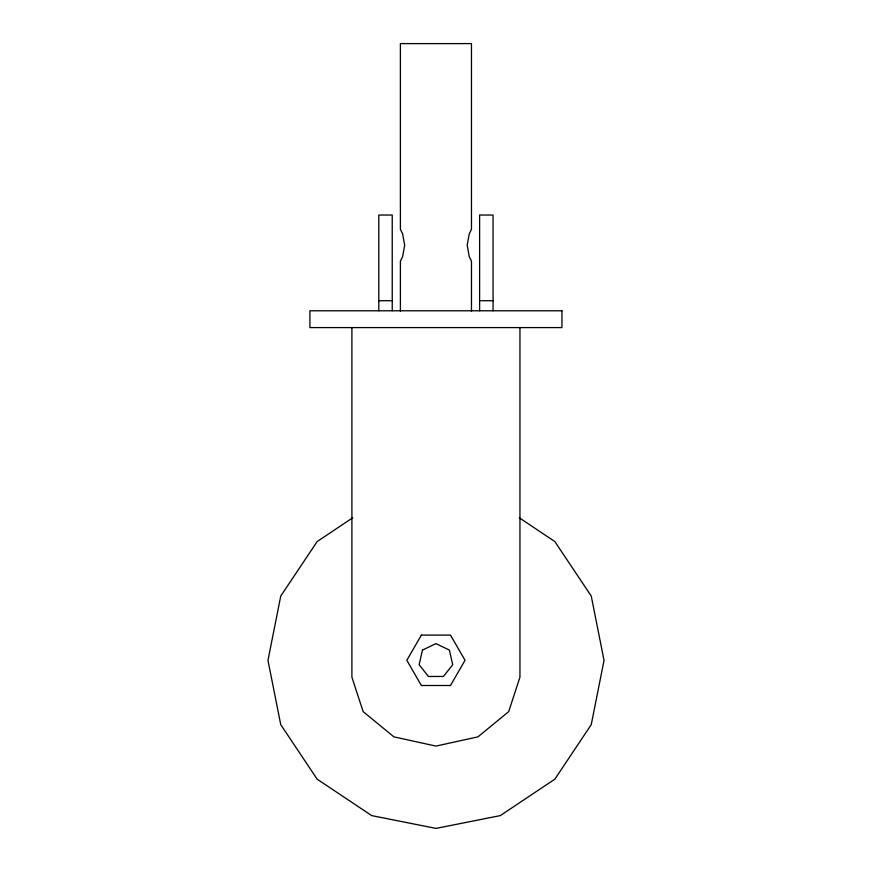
<?xml version="1.0" encoding="UTF-8"?>
<svg xmlns="http://www.w3.org/2000/svg" width="872" height="872" viewBox="0 0 872 872"><rect width="100%" height="100%" fill="white"/><g stroke="black" fill="none" stroke-linecap="round" stroke-linejoin="round"><path stroke-width="1.31" d="M352.779 517.75L317.179 541.534L280.751 596.056L267.966 660.366L280.751 724.665L317.179 779.187L371.69 815.603L436 828.4L500.31 815.603L554.821 779.187L591.249 724.665L604.034 660.366L591.249 596.056L554.821 541.534L519.222 517.75M378.797 300.698L392.237 300.698M479.622 300.698L493.062 300.698M519.952 327.589L519.952 677.195L508.692 711.639L477.943 736.862L435.935 746.094L393.915 736.862L363.166 711.639L351.907 677.195L351.907 327.589M493.062 310.781L493.062 215.035L479.622 215.035L479.622 310.781M471.469 311.119L471.469 261.208L469.223 256.531L467.185 245.25L469.223 233.958L471.469 229.282L471.469 43.6L400.39 43.6L400.39 229.282L402.635 233.958L404.673 245.25L402.635 256.531L400.39 261.208L400.39 311.119M392.237 310.781L392.237 215.035L378.797 215.035L378.797 310.781M422.462 650.109L419.127 664.737L428.446 676.465L443.401 676.465L452.721 664.737L449.396 650.109L435.924 643.601L422.462 650.109M421.372 635.099L406.832 660.3L421.372 685.501L450.475 685.501L465.027 660.3L450.475 635.099L421.372 635.099M561.96 310.781L309.898 310.781L309.898 327.589L561.96 327.589L561.96 310.781"/></g></svg>
